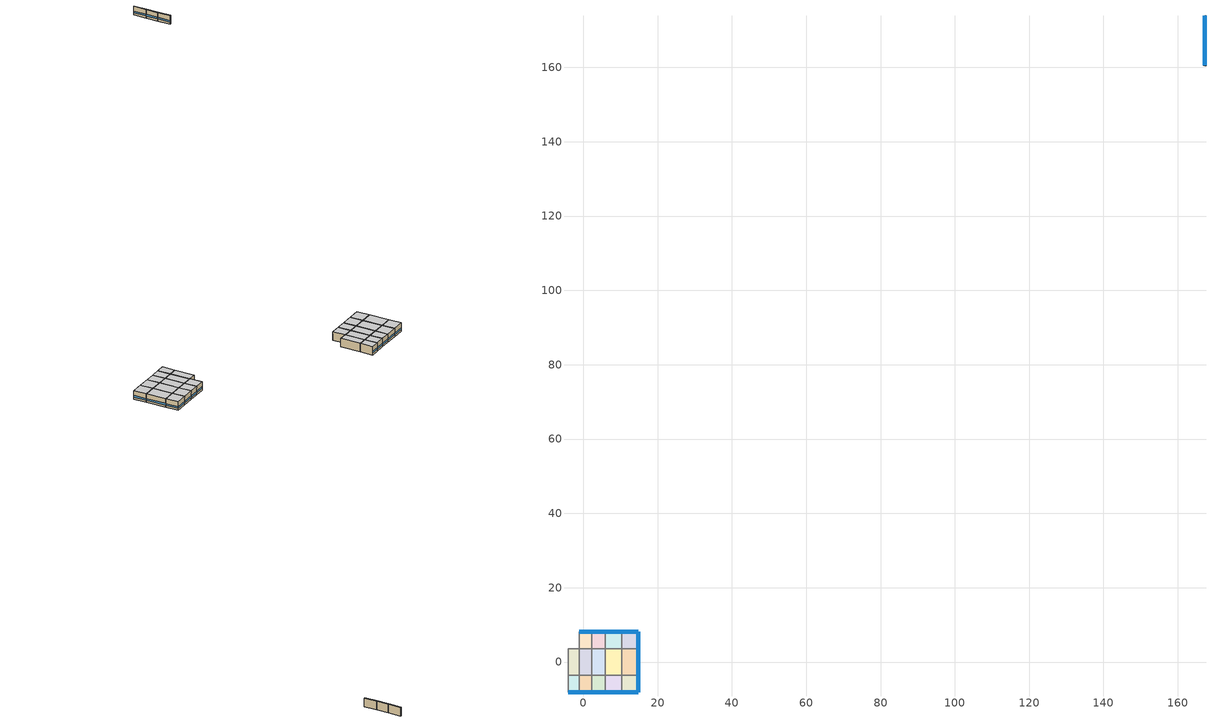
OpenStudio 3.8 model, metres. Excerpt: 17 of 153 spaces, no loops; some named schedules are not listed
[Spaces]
Outpatient PreOp A  - Story Ground
 floor ground (Foundation F 126 Perim 302 Area 1382): -4.1,-8.11 -4.1,-3.54 -1.07,-3.54 -1.07,-8.11 z0
 wall outside: -4.1,-8.11 -1.07,-8.11 z0:3.05
 wall to Outpatient Elec/MechRoom A  - Story Ground: -4.1,-3.54 -4.1,-8.11 z0:3.05
 wall to Outpatient PreOp B  - Story Ground: -1.07,-3.54 -4.1,-3.54 z0:3.05
 wall to Outpatient Stair A  - Story Ground: -1.07,-8.11 -1.07,-3.54 z0:3.05
 window (Window U-0.75 SHGC 0.48): -4.07,-8.11 -1.1,-8.11 z0.76:1.32
 ceiling adiabatic (Typical Interior Ceiling): -1.07,-8.11 -1.07,-3.54 -4.1,-3.54 -4.1,-8.11 z3.05
Outpatient PreOp B  - Story Ground
 floor ground (Foundation F 126 Perim 0 Area 2139): -4.1,-3.54 -4.1,3.54 -1.07,3.54 -1.07,-3.54 z0
 wall to Outpatient Elec/MechRoom B  - Story Ground: -4.1,3.54 -4.1,-3.54 z0:3.05
 wall to Outpatient PreOp C  - Story Ground: -1.07,3.54 -4.1,3.54 z0:3.05
 wall to Outpatient Stair B  - Story Ground: -1.07,-3.54 -1.07,3.54 z0:3.05
 ceiling adiabatic (Typical Interior Ceiling): -1.07,-3.54 -1.07,3.54 -4.1,3.54 -4.1,-3.54 z3.05
Outpatient Stair A  - Story Ground
 floor ground (Foundation F 126 Perim 342 Area 1565): -1.07,-8.11 -1.07,-3.54 2.35,-3.54 2.35,-8.11 z0
 wall outside: -1.07,-8.11 2.35,-8.11 z0:3.05
 wall to Outpatient Stair B  - Story Ground: 2.35,-3.54 -1.07,-3.54 z0:3.05
 wall to Outpatient Lobby A  - Story Ground: 2.35,-8.11 2.35,-3.54 z0:3.05
 window (Window U-0.75 SHGC 0.48): -1.05,-8.11 2.32,-8.11 z0.76:1.32
 ceiling adiabatic (Typical Interior Ceiling): 2.35,-8.11 2.35,-3.54 -1.07,-3.54 -1.07,-8.11 z3.05
Outpatient Stair B  - Story Ground
 floor ground (Foundation F 126 Perim 0 Area 2421): -1.07,-3.54 -1.07,3.54 2.35,3.54 2.35,-3.54 z0
 wall to Outpatient Stair C  - Story Ground: 2.35,3.54 -1.07,3.54 z0:3.05
 wall to Outpatient Lobby B  - Story Ground: 2.35,-3.54 2.35,3.54 z0:3.05
 ceiling adiabatic (Typical Interior Ceiling): 2.35,-3.54 2.35,3.54 -1.07,3.54 -1.07,-3.54 z3.05
Outpatient Stair C  - Story Ground
 floor ground (Foundation F 126 Perim 342 Area 1565): -1.07,3.54 -1.07,8.11 2.35,8.11 2.35,3.54 z0
 wall outside: 2.35,8.11 -1.07,8.11 z0:3.05
 wall to Outpatient PreOp C  - Story Ground: -1.07,8.11 -1.07,3.54 z0:3.05
 wall to Outpatient Lobby C  - Story Ground: 2.35,3.54 2.35,8.11 z0:3.05
 window (Window U-0.75 SHGC 0.48): 2.32,8.11 -1.05,8.11 z0.76:1.32
 ceiling adiabatic (Typical Interior Ceiling): 2.35,3.54 2.35,8.11 -1.07,8.11 -1.07,3.54 z3.05
Outpatient Lobby A  - Story Ground
 floor ground (Foundation F 126 Perim 356 Area 1629): 2.35,-8.11 2.35,-3.54 5.91,-3.54 5.91,-8.11 z0
 wall outside: 2.35,-8.11 5.91,-8.11 z0:3.05
 wall to Outpatient Lobby B  - Story Ground: 5.91,-3.54 2.35,-3.54 z0:3.05
 wall to Outpatient NurseStation A  - Story Ground: 5.91,-8.11 5.91,-3.54 z0:3.05
 window (Window U-0.75 SHGC 0.48): 2.37,-8.11 5.89,-8.11 z0.76:1.32
 ceiling adiabatic (Typical Interior Ceiling): 5.91,-8.11 5.91,-3.54 2.35,-3.54 2.35,-8.11 z3.05
Outpatient Lobby B  - Story Ground
 floor ground (Foundation F 126 Perim 0 Area 252): 2.35,-3.54 2.35,3.54 5.91,3.54 5.91,-3.54 z0
 wall to Outpatient Lobby C  - Story Ground: 5.91,3.54 2.35,3.54 z0:3.05
 wall to Outpatient NurseStation B  - Story Ground: 5.91,-3.54 5.91,3.54 z0:3.05
 ceiling adiabatic (Typical Interior Ceiling): 5.91,-3.54 5.91,3.54 2.35,3.54 2.35,-3.54 z3.05
Outpatient Lobby C  - Story Ground
 floor ground (Foundation F 126 Perim 356 Area 1629): 2.35,3.54 2.35,8.11 5.91,8.11 5.91,3.54 z0
 wall outside: 5.91,8.11 2.35,8.11 z0:3.05
 wall to Outpatient NurseStation C  - Story Ground: 5.91,3.54 5.91,8.11 z0:3.05
 window (Window U-0.75 SHGC 0.48): 5.89,8.11 2.37,8.11 z0.76:1.32
 ceiling adiabatic (Typical Interior Ceiling): 5.91,3.54 5.91,8.11 2.35,8.11 2.35,3.54 z3.05
Outpatient NurseStation A  - Story Ground
 floor ground (Foundation F 126 Perim 443 Area 2025): 5.91,-8.11 5.91,-3.54 10.34,-3.54 10.34,-8.11 z0
 wall outside: 5.91,-8.11 10.34,-8.11 z0:3.05
 wall to Outpatient NurseStation B  - Story Ground: 10.34,-3.54 5.91,-3.54 z0:3.05
 wall to Outpatient LockerRoom A  - Story Ground: 10.34,-8.11 10.34,-3.54 z0:3.05
 window (Window U-0.75 SHGC 0.48): 5.94,-8.11 10.32,-8.11 z0.76:1.32
 ceiling adiabatic (Typical Interior Ceiling): 10.34,-8.11 10.34,-3.54 5.91,-3.54 5.91,-8.11 z3.05
Outpatient NurseStation B  - Story Ground
 floor ground (Foundation F 126 Perim 0 Area 3134): 5.91,-3.54 5.91,3.54 10.34,3.54 10.34,-3.54 z0
 wall to Outpatient NurseStation C  - Story Ground: 10.34,3.54 5.91,3.54 z0:3.05
 wall to Outpatient LockerRoom B  - Story Ground: 10.34,-3.54 10.34,3.54 z0:3.05
 ceiling adiabatic (Typical Interior Ceiling): 10.34,-3.54 10.34,3.54 5.91,3.54 5.91,-3.54 z3.05
Outpatient NurseStation C  - Story Ground
 floor ground (Foundation F 126 Perim 443 Area 2025): 5.91,3.54 5.91,8.11 10.34,8.11 10.34,3.54 z0
 wall outside: 10.34,8.11 5.91,8.11 z0:3.05
 wall to Outpatient LockerRoom C  - Story Ground: 10.34,3.54 10.34,8.11 z0:3.05
 window (Window U-0.75 SHGC 0.48): 10.32,8.11 5.94,8.11 z0.76:1.32
 ceiling adiabatic (Typical Interior Ceiling): 10.34,3.54 10.34,8.11 5.91,8.11 5.91,3.54 z3.05
Outpatient LockerRoom A  - Story Ground
 floor ground (Foundation F 126 Perim 903 Area 2036): 10.34,-8.11 10.34,-3.54 14.8,-3.54 14.8,-8.11 z0
 wall outside: 10.34,-8.11 14.8,-8.11 14.8,-3.54 z0:3.05
 wall to Outpatient LockerRoom B  - Story Ground: 14.8,-3.54 10.34,-3.54 z0:3.05
 window (Window U-0.75 SHGC 0.48): 10.37,-8.11 14.77,-8.11 / 14.8,-8.08 14.8,-3.56 z0.76:1.32
 ceiling adiabatic (Typical Interior Ceiling): 14.8,-8.11 14.8,-3.54 10.34,-3.54 10.34,-8.11 z3.05
Outpatient LockerRoom B  - Story Ground
 floor ground (Foundation F 126 Perim 707 Area 315): 10.34,-3.54 10.34,3.54 14.8,3.54 14.8,-3.54 z0
 wall outside: 14.8,-3.54 14.8,3.54 z0:3.05
 wall to Outpatient LockerRoom C  - Story Ground: 14.8,3.54 10.34,3.54 z0:3.05
 window (Window U-0.75 SHGC 0.48): 14.8,-3.51 14.8,3.51 z0.76:1.31
 ceiling adiabatic (Typical Interior Ceiling): 14.8,-3.54 14.8,3.54 10.34,3.54 10.34,-3.54 z3.05
Outpatient LockerRoom C  - Story Ground
 floor ground (Foundation F 126 Perim 903 Area 2036): 10.34,3.54 10.34,8.11 14.8,8.11 14.8,3.54 z0
 wall outside: 14.8,3.54 14.8,8.11 10.34,8.11 z0:3.05
 window (Window U-0.75 SHGC 0.48): 14.77,8.11 10.37,8.11 / 14.8,3.56 14.8,8.08 z0.76:1.32
 ceiling adiabatic (Typical Interior Ceiling): 14.8,3.54 14.8,8.11 10.34,8.11 10.34,3.54 z3.05
Outpatient BioHazard A  - Story Ground
 floor ground (Foundation F 126 Perim 457 Area 182): 167.2,160.51 167.2,165.08 167.59,165.08 167.59,160.51 z0
 wall outside: 167.2,165.08 167.2,160.51 z0:3.05
 wall to Outpatient BioHazard B  - Story Ground: 167.59,165.08 167.2,165.08 z0:3.05
 wall to Outpatient MedGas A  - Story Ground: 167.59,160.51 167.59,165.08 z0:3.05
 wall adiabatic (Typical Interior Wall): 167.2,160.51 167.59,160.51 z0:3.05
 window (Window U-0.75 SHGC 0.48): 167.2,165.06 167.2,160.53 z0.76:1.32
 ceiling adiabatic (Typical Interior Ceiling): 167.59,160.51 167.59,165.08 167.2,165.08 167.2,160.51 z3.05
Outpatient BioHazard B  - Story Ground
 floor ground (Foundation F 126 Perim 423 Area 168): 167.2,165.08 167.2,169.31 167.59,169.31 167.59,165.08 z0
 wall outside: 167.2,169.31 167.2,165.08 z0:3.05
 wall to Outpatient BioHazard C  - Story Ground: 167.59,169.31 167.2,169.31 z0:3.05
 wall to Outpatient MedGas B  - Story Ground: 167.59,165.08 167.59,169.31 z0:3.05
 window (Window U-0.75 SHGC 0.48): 167.2,169.28 167.2,165.11 z0.76:1.32
 ceiling adiabatic (Typical Interior Ceiling): 167.59,165.08 167.59,169.31 167.2,169.31 167.2,165.08 z3.05
Outpatient BioHazard C  - Story Ground
 floor ground (Foundation F 126 Perim 457 Area 182): 167.2,169.31 167.2,173.88 167.59,173.88 167.59,169.31 z0
 wall outside: 167.2,173.88 167.2,169.31 z0:3.05
 wall adiabatic (Typical Interior Wall): 167.59,173.88 167.2,173.88 z0:3.05
 wall to Outpatient MedGas C  - Story Ground: 167.59,169.31 167.59,173.88 z0:3.05
 window (Window U-0.75 SHGC 0.48): 167.2,173.86 167.2,169.33 z0.76:1.32
 ceiling adiabatic (Typical Interior Ceiling): 167.59,169.31 167.59,173.88 167.2,173.88 167.2,169.31 z3.05
[Site]
Baltimore Washingto_MD_USA: Latitude {deg}=39.17; Longitude {deg}=-76.68; Time Zone {hr}=-5; Elevation {m}=47; Terrain=City
[Site:WaterMainsTemperature]
Calculation Method=Correlation; Annual Average Outdoor Air Temperature {C}=13.67; Maximum Difference In Monthly Average Outdoor Air Temperatures {deltaC}=25.27
[SizingPeriod:DesignDay] Barometric Pressure {Pa}=100762; Rain Indicator=No; Snow Indicator=No; Day of Month=21; Daylight Saving Time Indicator=No; Humidity Condition Type=Wetbulb; Dry-Bulb Temperature Range Modifier Type=DefaultMultipliers
Name | Maximum Dry-Bulb Temperature {C} | Daily Dry-Bulb Temperature Range {deltaC} | Wind Speed {m/s} | Wind Direction {deg} | Month | Day Type | Wetbulb or DewPoint at Maximum Dry-Bulb {C} | Solar Model Indicator | ASHRAE Clear Sky Optical Depth for Beam Irradiance | ASHRAE Clear Sky Optical Depth for Diffuse Irradiance | Sky Clearness
Baltimore Washingto Ann Clg .4% Condns DB=>MWB 1 | 34.4 | 10.3 | 4.4 | 280 | 7 | SummerDesignDay | 23.8 | ASHRAETau | 0.455 | 2.129
Baltimore Washingto Ann Clg .4% Condns WB=>MDB 1 | 31.5 | 10.3 | 4.4 | 280 | 7 | SummerDesignDay | 25.6 | ASHRAETau | 0.455 | 2.129
Baltimore Washingto Ann Htg 99.6% Condns DB 1 | -10 | 0 | 3.8 | 290 | 1 | WinterDesignDay | -10 | ASHRAEClearSky |  |  | 0
Baltimore Washingto August .4% Condns DB=>MCWB 1 | 36 | 10.1 | 4.4 | 280 | 8 | SummerDesignDay | 24.3 | ASHRAETau | 0.44 | 2.186
[ClimateZones]
Climate Zone Institution Name 1=ASHRAE; Climate Zone Document Name 1=ANSI/ASHRAE Standard 169; Climate Zone Document Year 1=2006; Climate Zone Value 1=ASHRAE 169-2013-4A
[Building]
ComStock DOE Ref 1980-2004|Outpatient: North Axis {deg}=90; Default Construction Set=ComStock DOE Ref 1980-2004 - Outpatient - ASHRAE 169-2013-4A; Default Schedule Set=Building Default Schedule Set; Standards Building Type=Outpatient
[Site:GroundTemperature:FCfactorMethod]
January Ground Temperature {C}=14; February Ground Temperature {C}=7.3; March Ground Temperature {C}=3.3; April Ground Temperature {C}=1.2; May Ground Temperature {C}=-0.2; June Ground Temperature {C}=5.6; July Ground Temperature {C}=10.9; August Ground Temperature {C}=16.1; September Ground Temperature {C}=21.7; October Ground Temperature {C}=25; November Ground Temperature {C}=24.8; December Ground Temperature {C}=19.9
[Construction:FfactorGroundFloor] F-Factor {W/m-K}=1.26344
Name | Area {m2} | PerimeterExposed {m}
Foundation F 126 Perim 457 Area 182 | 1.81951 | 4.572
Foundation F 126 Perim 0 Area 252 | 2.52414 | 0
Foundation F 126 Perim 903 Area 2036 | 20.3606 | 9.02532
Foundation F 126 Perim 423 Area 168 | 1.68276 | 4.22838
Foundation F 126 Perim 356 Area 1629 | 16.2885 | 3.56265
Foundation F 126 Perim 443 Area 2025 | 20.2534 | 4.42988
Foundation F 126 Perim 302 Area 1382 | 13.8238 | 3.02357
Foundation F 126 Perim 342 Area 1565 | 15.6455 | 3.42202
Foundation F 126 Perim 0 Area 2139 | 21.3889 | 0
Foundation F 126 Perim 707 Area 315 | 31.503 | 7.07405
Foundation F 126 Perim 0 Area 3134 | 31.3372 | 0
Foundation F 126 Perim 0 Area 2421 | 24.2076 | 0
[DefaultConstructionSet]
ComStock DOE Ref 1980-2004 - Outpatient - ASHRAE 169-2013-4A: Default Exterior Surface Constructions=Default Surface Constructions 1; Default Interior Surface Constructions=Default Surface Constructions 2; Default Ground Contact Surface Constructions=Default Surface Constructions 3; Default Exterior SubSurface Constructions=Default Sub Surface Constructions 1; Default Interior SubSurface Constructions=Default Sub Surface Constructions 2; Interior Partition Construction=Typical Interior Partition
[DefaultSurfaceConstructions]
Name | Floor Construction | Wall Construction | Roof Ceiling Construction
Default Surface Constructions 1 | Typical Insulated Exterior Mass Floor | Typical Insulated Exterior Mass Wall R-8.33 | Typical IEAD Roof R-17.24
Default Surface Constructions 2 | Typical Interior Floor | Typical Interior Wall | Typical Interior Ceiling
Default Surface Constructions 3 | Typical Insulated Carpeted 6in Slab Floor | Typical Insulated Basement Mass Wall R-9.01
[Construction]
Typical Insulated Exterior Mass Floor: Typical Insulation R-9.06, 4 in. Normalweight Concrete Floor, Typical Carpet Pad
Typical IEAD Roof R-17.24: Roof Membrane, Typical Insulation R-16.12, Metal Roof Surface
Typical Interior Floor: 100mm Normalweight concrete floor, CP02 CARPET PAD
Typical Interior Wall: G01 13mm gypsum board, G01 13mm gypsum board
Typical Interior Ceiling: CP02 CARPET PAD, 100mm Normalweight concrete floor
Typical Insulated Carpeted 6in Slab Floor: 6 in. Normalweight Concrete Floor, Typical Carpet Pad
Typical Insulated Basement Mass Wall R-9.01: Typical Insulation R-7.46, 8 in. Concrete Block Basement Wall
U 0.59 SHGC 0.36 Simple Glazing Window U-0.59 SHGC 0.36: U 0.59 SHGC 0.36 Simple Glazing U-0.59 SHGC 0.36
U 0.59 SHGC 0.36 Simple Glazing Window U-0.59 SHGC 0.36 1: U 0.59 SHGC 0.36 Simple Glazing U-0.59 SHGC 0.36 1
Typical Insulated Metal Door: F08 Metal surface, Typical Insulation R-5.94
U 0.88 SHGC 0.16 Sgl Ref-A-L Clr 6mm: REF A CLEAR LO 6MM
Typical Overhead Door: Typical Insulation R-5.94
Typical Interior Window: Clear 3mm
Typical Interior Door; Typical Interior Partition: G05 25mm wood
Typical Insulated Exterior Mass Wall R-8.33: 1IN Stucco, 8IN CONCRETE HW RefBldg, Typical Insulation R-5.94, 1/2IN Gypsum
InteriorFurnishings 1: Std Wood 6inch 1
Window U-0.75 SHGC 0.48: Simple Glazing Double - No LowE - Tinted/Reflective - Aluminum
[Material:NoMass] Roughness=Smooth; Thermal Absorptance=0.9; Solar Absorptance=0.7
Name | Thermal Resistance {m2-K/W} | Visible Absorptance
Typical Insulation R-9.06 | 1.59504 | 0.7
Typical Carpet Pad; CP02 CARPET PAD | 0.21648 | 0.8
Typical Insulation R-16.12 | 2.83962 | 0.7
Typical Insulation R-7.46 | 1.31358 | 0.7
Typical Insulation R-5.94 | 1.04695 | 0.7
[Material] Thermal Absorptance=0.9
Name | Roughness | Thickness {m} | Conductivity {W/m-K} | Density {kg/m3} | Specific Heat {J/kg-K} | Solar Absorptance | Visible Absorptance
4 in. Normalweight Concrete Floor | MediumRough | 0.1016 | 2.31 | 2322 | 832 | 0.7 | 0.7
Roof Membrane | VeryRough | 0.0095 | 0.16 | 1121.29 | 1460 | 0.7 | 0.7
Metal Roof Surface; F08 Metal surface | Smooth | 0.0008 | 45.28 | 7824 | 500 | 0.7 | 0.7
100mm Normalweight concrete floor | MediumRough | 0.1016 | 2.31045 | 2322 | 832.557 | 0.7 | 0.7
G01 13mm gypsum board | Smooth | 0.0127 | 0.160031 | 800.001 | 1090.73 | 0.7 | 0.5
6 in. Normalweight Concrete Floor | MediumRough | 0.1524 | 2.31 | 2322 | 832 | 0.7 | 0.7
8 in. Concrete Block Basement Wall | MediumRough | 0.2032 | 1.326 | 1842 | 912 | 0.7 | 0.7
G05 25mm wood | MediumSmooth | 0.0254 | 0.15 | 608 | 1630 | 0.5 | 0.5
1IN Stucco | Smooth | 0.0253 | 0.6918 | 1858 | 837 | 0.7 | 0.92
8IN CONCRETE HW RefBldg | Rough | 0.2032 | 1.311 | 2240 | 836.8 | 0.7 | 0.7
1/2IN Gypsum | Smooth | 0.0127 | 0.16 | 784.9 | 830 | 0.4 | 0.4
Std Wood 6inch 1 | MediumSmooth | 0.15 | 0.12 | 540 | 1210 | 0.7 | 0.7
[DefaultSubSurfaceConstructions]
Name | Fixed Window Construction | Operable Window Construction | Door Construction | Glass Door Construction | Overhead Door Construction | Tubular Daylight Dome Construction | Tubular Daylight Diffuser Construction
Default Sub Surface Constructions 1 | U 0.59 SHGC 0.36 Simple Glazing Window U-0.59 SHGC 0.36 | U 0.59 SHGC 0.36 Simple Glazing Window U-0.59 SHGC 0.36 1 | Typical Insulated Metal Door | U 0.88 SHGC 0.16 Sgl Ref-A-L Clr 6mm | Typical Overhead Door | Typical Interior Window | Typical Interior Window
Default Sub Surface Constructions 2 | Typical Interior Window | Typical Interior Window | Typical Interior Door
[WindowMaterial:SimpleGlazingSystem]
Name | U-Factor {W/m2-K} | Solar Heat Gain Coefficient | Visible Transmittance
U 0.59 SHGC 0.36 Simple Glazing U-0.59 SHGC 0.36; U 0.59 SHGC 0.36 Simple Glazing U-0.59 SHGC 0.36 1 | 3.35018 | 0.36 | 0.27
Simple Glazing Double - No LowE - Tinted/Reflective - Aluminum | 4.25302 | 0.484 | 0.411
[WindowMaterial:Glazing] Optical Data Type=SpectralAverage; Infrared Transmittance at Normal Incidence=0; Front Side Infrared Hemispherical Emissivity=0.84; Conductivity {W/m-K}=0.9; Dirt Correction Factor for Solar and Visible Transmittance=1; Solar Diffusing=No
Name | Thickness {m} | Solar Transmittance at Normal Incidence | Front Side Solar Reflectance at Normal Incidence | Back Side Solar Reflectance at Normal Incidence | Visible Transmittance at Normal Incidence | Front Side Visible Reflectance at Normal Incidence | Back Side Visible Reflectance at Normal Incidence | Back Side Infrared Hemispherical Emissivity
REF A CLEAR LO 6MM | 0.006 | 0.066 | 0.341 | 0.493 | 0.08 | 0.41 | 0.37 | 0.4
Clear 3mm | 0.003 | 0.837 | 0.075 | 0.075 | 0.898 | 0.081 | 0.081 | 0.84
[SpaceType] Standards Building Type=Outpatient
Name | Default Schedule Set | Design Specification Outdoor Air Object | Standards Space Type
Outpatient BioHazard - ComStock DOE Ref 1980-2004 | Outpatient BioHazard Schedule Set | Outpatient BioHazard Ventilation | BioHazard
Outpatient PreOp - ComStock DOE Ref 1980-2004 | Outpatient PreOp Schedule Set | Outpatient PreOp Ventilation | PreOp
Outpatient Stair - ComStock DOE Ref 1980-2004 | Outpatient Stair Schedule Set | Outpatient Stair Ventilation | Stair
Outpatient Lobby - ComStock DOE Ref 1980-2004 | Outpatient Lobby Schedule Set | Outpatient Lobby Ventilation | Lobby
Outpatient NurseStation - ComStock DOE Ref 1980-2004 | Outpatient NurseStation Schedule Set | Outpatient NurseStation Ventilation | NurseStation
Outpatient LockerRoom - ComStock DOE Ref 1980-2004 | Outpatient LockerRoom Schedule Set | Outpatient LockerRoom Ventilation | LockerRoom
[BuildingStory]
Story Ground: Nominal Z Coordinate {m}=0; Nominal Floor to Floor Height {m}=3.048
[Space] Building Story=Story Ground
Name | Space Type | Thermal Zone
Outpatient PreOp A  - Story Ground | Outpatient PreOp - ComStock DOE Ref 1980-2004 | Zone Outpatient PreOp A  - Story Ground
Outpatient PreOp B  - Story Ground | Outpatient PreOp - ComStock DOE Ref 1980-2004 | Zone Outpatient PreOp B  - Story Ground
Outpatient Stair A  - Story Ground | Outpatient Stair - ComStock DOE Ref 1980-2004 | Zone Outpatient Stair A  - Story Ground
Outpatient Stair B  - Story Ground | Outpatient Stair - ComStock DOE Ref 1980-2004 | Zone Outpatient Stair B  - Story Ground
Outpatient Stair C  - Story Ground | Outpatient Stair - ComStock DOE Ref 1980-2004 | Zone Outpatient Stair C  - Story Ground
Outpatient Lobby A  - Story Ground | Outpatient Lobby - ComStock DOE Ref 1980-2004 | Zone Outpatient Lobby A  - Story Ground
Outpatient Lobby B  - Story Ground | Outpatient Lobby - ComStock DOE Ref 1980-2004 | Zone Outpatient Lobby B  - Story Ground
Outpatient Lobby C  - Story Ground | Outpatient Lobby - ComStock DOE Ref 1980-2004 | Zone Outpatient Lobby C  - Story Ground
Outpatient NurseStation A  - Story Ground | Outpatient NurseStation - ComStock DOE Ref 1980-2004 | Zone Outpatient NurseStation A  - Story Ground
Outpatient NurseStation B  - Story Ground | Outpatient NurseStation - ComStock DOE Ref 1980-2004 | Zone Outpatient NurseStation B  - Story Ground
Outpatient NurseStation C  - Story Ground | Outpatient NurseStation - ComStock DOE Ref 1980-2004 | Zone Outpatient NurseStation C  - Story Ground
Outpatient LockerRoom A  - Story Ground | Outpatient LockerRoom - ComStock DOE Ref 1980-2004 | Zone Outpatient LockerRoom A  - Story Ground
Outpatient LockerRoom B  - Story Ground | Outpatient LockerRoom - ComStock DOE Ref 1980-2004 | Zone Outpatient LockerRoom B  - Story Ground
Outpatient LockerRoom C  - Story Ground | Outpatient LockerRoom - ComStock DOE Ref 1980-2004 | Zone Outpatient LockerRoom C  - Story Ground
Outpatient BioHazard A  - Story Ground | Outpatient BioHazard - ComStock DOE Ref 1980-2004 | Zone Outpatient BioHazard A  - Story Ground
Outpatient BioHazard B  - Story Ground | Outpatient BioHazard - ComStock DOE Ref 1980-2004 | Zone Outpatient BioHazard B  - Story Ground
Outpatient BioHazard C  - Story Ground | Outpatient BioHazard - ComStock DOE Ref 1980-2004 | Zone Outpatient BioHazard C  - Story Ground
[ThermalZone] Multiplier=1; Use Ideal Air Loads=No
Name | Thermostat
Zone Outpatient PreOp A  - Story Ground | Outpatient PreOp - ComStock DOE Ref 1980-2004 Thermostat
Zone Outpatient PreOp B  - Story Ground | Outpatient PreOp - ComStock DOE Ref 1980-2004 Thermostat 1
Zone Outpatient Stair A  - Story Ground | Outpatient Stair - ComStock DOE Ref 1980-2004 Thermostat
Zone Outpatient Stair B  - Story Ground | Outpatient Stair - ComStock DOE Ref 1980-2004 Thermostat 1
Zone Outpatient Stair C  - Story Ground | Outpatient Stair - ComStock DOE Ref 1980-2004 Thermostat 2
Zone Outpatient Lobby A  - Story Ground | Outpatient Lobby - ComStock DOE Ref 1980-2004 Thermostat
Zone Outpatient Lobby B  - Story Ground | Outpatient Lobby - ComStock DOE Ref 1980-2004 Thermostat 1
Zone Outpatient Lobby C  - Story Ground | Outpatient Lobby - ComStock DOE Ref 1980-2004 Thermostat 2
Zone Outpatient NurseStation A  - Story Ground | Outpatient NurseStation - ComStock DOE Ref 1980-2004 Thermostat
Zone Outpatient NurseStation B  - Story Ground | Outpatient NurseStation - ComStock DOE Ref 1980-2004 Thermostat 1
Zone Outpatient NurseStation C  - Story Ground | Outpatient NurseStation - ComStock DOE Ref 1980-2004 Thermostat 2
Zone Outpatient LockerRoom A  - Story Ground | Outpatient LockerRoom - ComStock DOE Ref 1980-2004 Thermostat
Zone Outpatient LockerRoom B  - Story Ground | Outpatient LockerRoom - ComStock DOE Ref 1980-2004 Thermostat 1
Zone Outpatient LockerRoom C  - Story Ground | Outpatient LockerRoom - ComStock DOE Ref 1980-2004 Thermostat 2
Zone Outpatient BioHazard A  - Story Ground | Outpatient BioHazard - ComStock DOE Ref 1980-2004 Thermostat
Zone Outpatient BioHazard B  - Story Ground | Outpatient BioHazard - ComStock DOE Ref 1980-2004 Thermostat 1
Zone Outpatient BioHazard C  - Story Ground | Outpatient BioHazard - ComStock DOE Ref 1980-2004 Thermostat 2
[Lights:Definition] Design Level Calculation Method=Watts/Area; Fraction Visible=0.2; Return Air Fraction=0
Name | Watts per Space Floor Area {W/m2} | Fraction Radiant
Outpatient BioHazard - ComStock DOE Ref 1980-2004 General Lights Definition | 5.24604 | 0.31
Outpatient PreOp - ComStock DOE Ref 1980-2004 General Lights Definition | 3.00501 | 0.31
Outpatient PreOp - ComStock DOE Ref 1980-2004 Task Lights Definition | 26.7515 | 0.125
Outpatient Stair - ComStock DOE Ref 1980-2004 General Lights Definition | 6.08466 | 0.31
Outpatient Stair - ComStock DOE Ref 1980-2004 Wall Wash Lights Definition | 4.91911 | 0.125
Outpatient Lobby - ComStock DOE Ref 1980-2004 General Lights Definition | 2.45217 | 0.31
Outpatient Lobby - ComStock DOE Ref 1980-2004 Task Lights Definition | 1.72345 | 0.125
Outpatient Lobby - ComStock DOE Ref 1980-2004 Wall Wash Lights Definition | 3.12863 | 0.125
Outpatient LockerRoom - ComStock DOE Ref 1980-2004 General Lights Definition | 3.74035 | 0.31
Outpatient LockerRoom - ComStock DOE Ref 1980-2004 Wall Wash Lights Definition | 4.25298 | 0.125
Outpatient NurseStation - ComStock DOE Ref 1980-2004 General Lights Definition | 6.50864 | 0.31
Outpatient NurseStation - ComStock DOE Ref 1980-2004 Task Lights Definition | 11.8918 | 0.125
[ElectricEquipment:Definition] Design Level Calculation Method=Watts/Area; Fraction Latent=0; Fraction Radiant=0.5; Fraction Lost=0
Name | Watts per Space Floor Area {W/m2}
Outpatient BioHazard Elec Equip Definition | 1.07639
Outpatient Lobby Elec Equip Definition | 11.8403
Outpatient LockerRoom Elec Equip Definition | 32.2917
Outpatient NurseStation Elec Equip Definition; Outpatient PreOp Elec Equip Definition | 21.5278
[ElectricEquipment]
Name | Electric Equipment Definition | Space or SpaceType
Outpatient BioHazard Elec Equip | Outpatient BioHazard Elec Equip Definition | Outpatient BioHazard - ComStock DOE Ref 1980-2004
Outpatient Lobby Elec Equip | Outpatient Lobby Elec Equip Definition | Outpatient Lobby - ComStock DOE Ref 1980-2004
Outpatient LockerRoom Elec Equip | Outpatient LockerRoom Elec Equip Definition | Outpatient LockerRoom - ComStock DOE Ref 1980-2004
Outpatient NurseStation Elec Equip | Outpatient NurseStation Elec Equip Definition | Outpatient NurseStation - ComStock DOE Ref 1980-2004
Outpatient PreOp Elec Equip | Outpatient PreOp Elec Equip Definition | Outpatient PreOp - ComStock DOE Ref 1980-2004
[DesignSpecification:OutdoorAir]
Name | Outdoor Air Method | Outdoor Air Flow per Floor Area {m3/s-m2} | Outdoor Air Flow per Person {m3/s-person} | Outdoor Air Flow Air Changes per Hour {1/hr}
Outpatient BioHazard Ventilation | Sum | 0.000762
Outpatient Lobby Ventilation; Outpatient LockerRoom Ventilation | Sum |  | 0.00707921
Outpatient NurseStation Ventilation | Sum |  | 0.00943895
Outpatient PreOp Ventilation | Sum | 0.00169164
Outpatient Stair Ventilation |  | 0 | 0 | 0
[DefaultScheduleSet]
Name | Number of People Schedule | People Activity Level Schedule | Lighting Schedule | Electric Equipment Schedule | Infiltration Schedule | Hours of Operation Schedule
Outpatient BioHazard Schedule Set; Outpatient Lobby Schedule Set; Outpatient LockerRoom Schedule Set; Outpatient NurseStation Schedule Set; Outpatient PreOp Schedule Set; Outpatient Stair Schedule Set | Outpatient Bldg Occ | Outpatient Activity | Outpatient Bldg Light | Outpatient Bldg Equip | Outpatient Infil
Building Default Schedule Set |  |  |  |  |  | Building Hours of Operation NonResidential
[People:Definition] Number of People Calculation Method=People/Area; Fraction Radiant=0.3
Name | People per Space Floor Area {person/m2}
Outpatient Lobby People Definition | 0.300313
Outpatient LockerRoom People Definition | 0.149941
Outpatient NurseStation People Definition | 0.199993
Outpatient PreOp People Definition | 0.0999967
[People] Work Efficiency Schedule=Work Efficiency Schedule; Clothing Insulation Schedule=Clothing Schedule; Air Velocity Schedule=Air Velocity Schedule; Multiplier=1
Name | People Definition | Space or SpaceType
Outpatient Lobby People | Outpatient Lobby People Definition | Outpatient Lobby - ComStock DOE Ref 1980-2004
Outpatient LockerRoom People | Outpatient LockerRoom People Definition | Outpatient LockerRoom - ComStock DOE Ref 1980-2004
Outpatient NurseStation People | Outpatient NurseStation People Definition | Outpatient NurseStation - ComStock DOE Ref 1980-2004
Outpatient PreOp People | Outpatient PreOp People Definition | Outpatient PreOp - ComStock DOE Ref 1980-2004
[Exterior:Lights:Definition]
Name | Design Level {W}
Parking Areas and Drives Def (W/ft^2) | 0.0497494
Building Facades Def (W/ft^2) | 0.25
Main Entries Def (W/ft) | 30
Other Doors Def (W/ft) | 25
[Exterior:Lights] Schedule=Always On Discrete; Control Option=AstronomicalClock
Name | Exterior Lights Definition | Multiplier
Parking Areas and Drives | Parking Areas and Drives Def (W/ft^2) | 75937.5
Building Facades | Building Facades Def (W/ft^2) | 3883.26
Main Entries | Main Entries Def (W/ft) | 8
Other Doors | Other Doors Def (W/ft) | 15.57
[ThermostatSetpoint:DualSetpoint] Heating Setpoint Temperature Schedule=Outpatient HtgSetp; Cooling Setpoint Temperature Schedule=Outpatient ClgSetp
Outpatient BioHazard - ComStock DOE Ref 1980-2004 Thermostat; Outpatient BioHazard - ComStock DOE Ref 1980-2004 Thermostat 1; Outpatient BioHazard - ComStock DOE Ref 1980-2004 Thermostat 2; Outpatient Lobby - ComStock DOE Ref 1980-2004 Thermostat; Outpatient Lobby - ComStock DOE Ref 1980-2004 Thermostat 1; Outpatient Lobby - ComStock DOE Ref 1980-2004 Thermostat 2; Outpatient LockerRoom - ComStock DOE Ref 1980-2004 Thermostat; Outpatient LockerRoom - ComStock DOE Ref 1980-2004 Thermostat 1; Outpatient LockerRoom - ComStock DOE Ref 1980-2004 Thermostat 2; Outpatient NurseStation - ComStock DOE Ref 1980-2004 Thermostat; Outpatient NurseStation - ComStock DOE Ref 1980-2004 Thermostat 1; Outpatient NurseStation - ComStock DOE Ref 1980-2004 Thermostat 2; Outpatient PreOp - ComStock DOE Ref 1980-2004 Thermostat; Outpatient PreOp - ComStock DOE Ref 1980-2004 Thermostat 1; Outpatient Stair - ComStock DOE Ref 1980-2004 Thermostat; Outpatient Stair - ComStock DOE Ref 1980-2004 Thermostat 1; Outpatient Stair - ComStock DOE Ref 1980-2004 Thermostat 2
[InternalMass:Definition]
Internal Mass Definition 2: Construction=InteriorFurnishings 1; Design Level Calculation Method=SurfaceArea/Area; Surface Area per Space Floor Area=2
[InternalMass] Internal Mass Definition=Internal Mass Definition 2; Multiplier=1
Name | Space or SpaceType
Outpatient BioHazard C  - Story Ground Mass | Outpatient BioHazard C  - Story Ground
Outpatient LockerRoom A  - Story Ground Mass | Outpatient LockerRoom A  - Story Ground
Outpatient BioHazard B  - Story Ground Mass | Outpatient BioHazard B  - Story Ground
Outpatient Lobby B  - Story Ground Mass | Outpatient Lobby B  - Story Ground
Outpatient Lobby A  - Story Ground Mass | Outpatient Lobby A  - Story Ground
Outpatient LockerRoom C  - Story Ground Mass | Outpatient LockerRoom C  - Story Ground
Outpatient NurseStation A  - Story Ground Mass | Outpatient NurseStation A  - Story Ground
Outpatient Stair A  - Story Ground Mass | Outpatient Stair A  - Story Ground
Outpatient Lobby C  - Story Ground Mass | Outpatient Lobby C  - Story Ground
Outpatient PreOp B  - Story Ground Mass | Outpatient PreOp B  - Story Ground
Outpatient PreOp A  - Story Ground Mass | Outpatient PreOp A  - Story Ground
Outpatient LockerRoom B  - Story Ground Mass | Outpatient LockerRoom B  - Story Ground
Outpatient NurseStation B  - Story Ground Mass | Outpatient NurseStation B  - Story Ground
Outpatient NurseStation C  - Story Ground Mass | Outpatient NurseStation C  - Story Ground
Outpatient Stair C  - Story Ground Mass | Outpatient Stair C  - Story Ground
Outpatient Stair B  - Story Ground Mass | Outpatient Stair B  - Story Ground
Outpatient BioHazard A  - Story Ground Mass | Outpatient BioHazard A  - Story Ground
[Lights] Fraction Replaceable=1
Name | Lights Definition | Space or SpaceType
Outpatient BioHazard - ComStock DOE Ref 1980-2004 General Lighting | Outpatient BioHazard - ComStock DOE Ref 1980-2004 General Lights Definition | Outpatient BioHazard - ComStock DOE Ref 1980-2004
Outpatient PreOp - ComStock DOE Ref 1980-2004 General Lighting | Outpatient PreOp - ComStock DOE Ref 1980-2004 General Lights Definition | Outpatient PreOp - ComStock DOE Ref 1980-2004
Outpatient PreOp - ComStock DOE Ref 1980-2004 Task Lighting | Outpatient PreOp - ComStock DOE Ref 1980-2004 Task Lights Definition | Outpatient PreOp - ComStock DOE Ref 1980-2004
Outpatient Stair - ComStock DOE Ref 1980-2004 General Lighting | Outpatient Stair - ComStock DOE Ref 1980-2004 General Lights Definition | Outpatient Stair - ComStock DOE Ref 1980-2004
Outpatient Stair - ComStock DOE Ref 1980-2004 Wall Wash Lighting | Outpatient Stair - ComStock DOE Ref 1980-2004 Wall Wash Lights Definition | Outpatient Stair - ComStock DOE Ref 1980-2004
Outpatient Lobby - ComStock DOE Ref 1980-2004 General Lighting | Outpatient Lobby - ComStock DOE Ref 1980-2004 General Lights Definition | Outpatient Lobby - ComStock DOE Ref 1980-2004
Outpatient Lobby - ComStock DOE Ref 1980-2004 Task Lighting | Outpatient Lobby - ComStock DOE Ref 1980-2004 Task Lights Definition | Outpatient Lobby - ComStock DOE Ref 1980-2004
Outpatient Lobby - ComStock DOE Ref 1980-2004 Wall Wash Lighting | Outpatient Lobby - ComStock DOE Ref 1980-2004 Wall Wash Lights Definition | Outpatient Lobby - ComStock DOE Ref 1980-2004
Outpatient LockerRoom - ComStock DOE Ref 1980-2004 General Lighting | Outpatient LockerRoom - ComStock DOE Ref 1980-2004 General Lights Definition | Outpatient LockerRoom - ComStock DOE Ref 1980-2004
Outpatient LockerRoom - ComStock DOE Ref 1980-2004 Wall Wash Lighting | Outpatient LockerRoom - ComStock DOE Ref 1980-2004 Wall Wash Lights Definition | Outpatient LockerRoom - ComStock DOE Ref 1980-2004
Outpatient NurseStation - ComStock DOE Ref 1980-2004 General Lighting | Outpatient NurseStation - ComStock DOE Ref 1980-2004 General Lights Definition | Outpatient NurseStation - ComStock DOE Ref 1980-2004
Outpatient NurseStation - ComStock DOE Ref 1980-2004 Task Lighting | Outpatient NurseStation - ComStock DOE Ref 1980-2004 Task Lights Definition | Outpatient NurseStation - ComStock DOE Ref 1980-2004
[SpaceInfiltration:DesignFlowRate] Design Flow Rate Calculation Method=Flow/ExteriorArea; Flow per Exterior Surface Area {m3/s-m2}=0.000619923; Velocity Term Coefficient=0
Name | Space or SpaceType | Schedule | Constant Term Coefficient | Temperature Term Coefficient | Velocity Squared Term Coefficient
Outpatient BioHazard C  - Story Ground HVAC On Infiltration | Outpatient BioHazard C  - Story Ground | Infiltration HVAC On Schedule | -0.0461 | 0.0053 | 0.0311
Outpatient BioHazard C  - Story Ground HVAC Off Infiltration | Outpatient BioHazard C  - Story Ground | Infiltration HVAC Off Schedule | 0 | 0.0174 | 0.0341
Outpatient LockerRoom A  - Story Ground HVAC On Infiltration | Outpatient LockerRoom A  - Story Ground | Infiltration HVAC On Schedule | -0.0461 | 0.0053 | 0.0311
Outpatient LockerRoom A  - Story Ground HVAC Off Infiltration | Outpatient LockerRoom A  - Story Ground | Infiltration HVAC Off Schedule | 0 | 0.0174 | 0.0341
Outpatient BioHazard B  - Story Ground HVAC On Infiltration | Outpatient BioHazard B  - Story Ground | Infiltration HVAC On Schedule | -0.0461 | 0.0053 | 0.0311
Outpatient BioHazard B  - Story Ground HVAC Off Infiltration | Outpatient BioHazard B  - Story Ground | Infiltration HVAC Off Schedule | 0 | 0.0174 | 0.0341
Outpatient Lobby A  - Story Ground HVAC On Infiltration | Outpatient Lobby A  - Story Ground | Infiltration HVAC On Schedule | -0.0461 | 0.0053 | 0.0311
Outpatient Lobby A  - Story Ground HVAC Off Infiltration | Outpatient Lobby A  - Story Ground | Infiltration HVAC Off Schedule | 0 | 0.0174 | 0.0341
Outpatient LockerRoom C  - Story Ground HVAC On Infiltration | Outpatient LockerRoom C  - Story Ground | Infiltration HVAC On Schedule | -0.0461 | 0.0053 | 0.0311
Outpatient LockerRoom C  - Story Ground HVAC Off Infiltration | Outpatient LockerRoom C  - Story Ground | Infiltration HVAC Off Schedule | 0 | 0.0174 | 0.0341
Outpatient NurseStation A  - Story Ground HVAC On Infiltration | Outpatient NurseStation A  - Story Ground | Infiltration HVAC On Schedule | -0.0461 | 0.0053 | 0.0311
Outpatient NurseStation A  - Story Ground HVAC Off Infiltration | Outpatient NurseStation A  - Story Ground | Infiltration HVAC Off Schedule | 0 | 0.0174 | 0.0341
Outpatient Stair A  - Story Ground HVAC On Infiltration | Outpatient Stair A  - Story Ground | Infiltration HVAC On Schedule | -0.0461 | 0.0053 | 0.0311
Outpatient Stair A  - Story Ground HVAC Off Infiltration | Outpatient Stair A  - Story Ground | Infiltration HVAC Off Schedule | 0 | 0.0174 | 0.0341
Outpatient Lobby C  - Story Ground HVAC On Infiltration | Outpatient Lobby C  - Story Ground | Infiltration HVAC On Schedule | -0.0461 | 0.0053 | 0.0311
Outpatient Lobby C  - Story Ground HVAC Off Infiltration | Outpatient Lobby C  - Story Ground | Infiltration HVAC Off Schedule | 0 | 0.0174 | 0.0341
Outpatient PreOp A  - Story Ground HVAC On Infiltration | Outpatient PreOp A  - Story Ground | Infiltration HVAC On Schedule | -0.0461 | 0.0053 | 0.0311
Outpatient PreOp A  - Story Ground HVAC Off Infiltration | Outpatient PreOp A  - Story Ground | Infiltration HVAC Off Schedule | 0 | 0.0174 | 0.0341
Outpatient LockerRoom B  - Story Ground HVAC On Infiltration | Outpatient LockerRoom B  - Story Ground | Infiltration HVAC On Schedule | -0.0461 | 0.0053 | 0.0311
Outpatient LockerRoom B  - Story Ground HVAC Off Infiltration | Outpatient LockerRoom B  - Story Ground | Infiltration HVAC Off Schedule | 0 | 0.0174 | 0.0341
Outpatient NurseStation C  - Story Ground HVAC On Infiltration | Outpatient NurseStation C  - Story Ground | Infiltration HVAC On Schedule | -0.0461 | 0.0053 | 0.0311
Outpatient NurseStation C  - Story Ground HVAC Off Infiltration | Outpatient NurseStation C  - Story Ground | Infiltration HVAC Off Schedule | 0 | 0.0174 | 0.0341
Outpatient Stair C  - Story Ground HVAC On Infiltration | Outpatient Stair C  - Story Ground | Infiltration HVAC On Schedule | -0.0461 | 0.0053 | 0.0311
Outpatient Stair C  - Story Ground HVAC Off Infiltration | Outpatient Stair C  - Story Ground | Infiltration HVAC Off Schedule | 0 | 0.0174 | 0.0341
Outpatient BioHazard A  - Story Ground HVAC On Infiltration | Outpatient BioHazard A  - Story Ground | Infiltration HVAC On Schedule | -0.0461 | 0.0053 | 0.0311
Outpatient BioHazard A  - Story Ground HVAC Off Infiltration | Outpatient BioHazard A  - Story Ground | Infiltration HVAC Off Schedule | 0 | 0.0174 | 0.0341
[Schedule:Ruleset]
Name | Default Day Schedule | Summer Design Day Schedule | Winter Design Day Schedule
Outpatient Bldg Occ | Outpatient Bldg Occ Default | Outpatient Bldg Occ Summer Design Day | Outpatient Bldg Occ Winter Design Day
Outpatient Activity | Outpatient Activity Default | Outpatient Activity Summer Design Day | Outpatient Activity Winter Design Day
Outpatient Bldg Light | Outpatient Bldg Light Default | Outpatient Bldg Light Summer Design Day | Outpatient Bldg Light Winter Design Day
Outpatient Bldg Equip | Outpatient Bldg Equip Default | Outpatient Bldg Equip Summer Design Day | Outpatient Bldg Equip Winter Design Day
Outpatient Infil | Outpatient Infil Default | Outpatient Infil Summer Design Day | Outpatient Infil Winter Design Day
Clothing Schedule | Clothing Schedule Default Winter Clothes
Air Velocity Schedule | Air Velocity Schedule Default
Work Efficiency Schedule | Work Efficiency Schedule Default
Outpatient HtgSetp | Outpatient HtgSetp Default | Outpatient HtgSetp Summer Design Day | Outpatient HtgSetp Winter Design Day
Outpatient ClgSetp | Outpatient ClgSetp Default | Outpatient ClgSetp Summer Design Day | Outpatient ClgSetp Winter Design Day
Building Hours of Operation NonResidential | Building Hours of Operation NonResidential Default | Building Hours of Operation NonResidential Summer Design Day | Building Hours of Operation NonResidential Winter Design Day
Infiltration HVAC On Schedule | Zone Outpatient Hall B  - Story Top PSZ-AC Occ Sch Default 4 | Zone Outpatient Hall B  - Story Top PSZ-AC Occ Sch Summer Design Day 4 | Zone Outpatient Hall B  - Story Top PSZ-AC Occ Sch Winter Design Day 4
Infiltration HVAC Off Schedule | Infiltration HVAC Off Schedule Default Day Schedule | Infiltration HVAC Off Schedule Summer Design Day Schedule 1 | Infiltration HVAC Off Schedule Winter Design Day Schedule 1
[Schedule:Day]
Outpatient Bldg Occ Default: Average, 8, 0, 0.05, 8, 15, 0.06875, 8, 30, 0.0875, 8, 45, 0.10625, 9, 0, 0.125, 9, 15, 0.14375, 9, 30, 0.1625, 9, 45, 0.18125, 10, 0, 0.2, 10, 30, 0.2, 10, 45, 0.275, 11, 0, 0.35, 11, 15, 0.425, 11, 30, 0.5, 11, 45, 0.6, 12, 0, 0.7, 12, 15, 0.8, 12, 30, 0.9, 14, 0, 0.9, 14, 15, 0.85, 14, 30, 0.8, 14, 45, 0.75, 15, 0, 0.7, 15, 15, 0.65, 15, 30, 0.6, 15, 45, 0.55, 16, 0, 0.5, 16, 15, 0.4625, 16, 30, 0.425, 16, 45, 0.3875, 17, 0, 0.35, 17, 15, 0.3125, 17, 30, 0.275, 17, 45, 0.2375, 18, 0, 0.2, 18, 15, 0.18125, 18, 30, 0.1625, 18, 45, 0.14375, 19, 0, 0.125, 19, 15, 0.10625, 19, 30, 0.0875, 19, 45, 0.06875, 20, 0, 0.05, 24, 0, 0.05
Outpatient Bldg Occ Summer Design Day: 4, 0, 0.05, 6, 0, 0.2, 7, 0, 0.5, 18, 0, 0.9, 20, 0, 0.5, 22, 0, 0.2, 24, 0, 0.05
Outpatient Bldg Occ Sat Day: Average, 9, 15, 0.05, 9, 30, 0.06875, 9, 45, 0.0875, 10, 0, 0.10625, 10, 15, 0.125, 10, 30, 0.14375, 10, 45, 0.1625, 11, 0, 0.18125, 11, 15, 0.2, 11, 30, 0.2125, 11, 45, 0.225, 12, 0, 0.2375, 12, 15, 0.25, 12, 30, 0.2625, 12, 45, 0.275, 13, 0, 0.2875, 13, 15, 0.3, 14, 22, 0.3, 14, 37, 0.288235, 14, 52, 0.276471, 15, 7, 0.264706, 15, 22, 0.252941, 15, 37, 0.241176, 15, 52, 0.229412, 16, 7, 0.217647, 16, 22, 0.205882, 16, 30, 0.2, 17, 30, 0.2, 17, 45, 0.190625, 18, 0, 0.18125, 18, 15, 0.171875, 18, 30, 0.1625, 18, 45, 0.153125, 19, 0, 0.14375, 19, 15, 0.134375, 19, 30, 0.125, 19, 45, 0.115625, 20, 0, 0.10625, 20, 15, 0.096875, 20, 30, 0.0875, 20, 45, 0.078125, 21, 0, 0.06875, 21, 15, 0.059375, 21, 30, 0.05, 24, 0, 0.05
Outpatient Bldg Occ Winter Design Day: 8, 0, 0, 17, 0, 0.05, 24, 0, 0
Outpatient Bldg Occ WntrDsn|Sun Day: Average, 10, 15, 0, 19, 30, 0.05, 24, 0, 0
Outpatient Activity Default; autogen Outpatient Activity 0_day_sch; autogen Outpatient Activity 1_day_sch: Average, 24, 0, 120
Outpatient Activity Winter Design Day; Outpatient Activity Summer Design Day: 24, 0, 120
Outpatient Bldg Light Default: Average, 8, 0, 0.1, 8, 15, 0.125, 8, 30, 0.15, 8, 45, 0.175, 9, 0, 0.2, 9, 15, 0.225, 9, 30, 0.25, 9, 45, 0.275, 10, 0, 0.3, 10, 30, 0.3, 10, 45, 0.375, 11, 0, 0.45, 11, 15, 0.525, 11, 30, 0.6, 11, 45, 0.675, 12, 0, 0.75, 12, 15, 0.825, 12, 30, 0.9, 14, 0, 0.9, 14, 15, 0.8625, 14, 30, 0.825, 14, 45, 0.7875, 15, 0, 0.75, 15, 15, 0.7125, 15, 30, 0.675, 15, 45, 0.6375, 16, 0, 0.6, 16, 15, 0.5625, 16, 30, 0.525, 16, 45, 0.4875, 17, 0, 0.45, 17, 15, 0.4125, 17, 30, 0.375, 17, 45, 0.3375, 18, 0, 0.3, 18, 15, 0.275, 18, 30, 0.25, 18, 45, 0.225, 19, 0, 0.2, 19, 15, 0.175, 19, 30, 0.15, 19, 45, 0.125, 20, 0, 0.1, 24, 0, 0.1
Outpatient Bldg Light Summer Design Day: 4, 0, 0.1, 6, 0, 0.3, 7, 0, 0.6, 18, 0, 0.9, 20, 0, 0.6, 22, 0, 0.3, 24, 0, 0.1
Outpatient Bldg Light Sat Day: Average, 9, 15, 0.1, 9, 30, 0.125, 9, 45, 0.15, 10, 0, 0.175, 10, 15, 0.2, 10, 30, 0.225, 10, 45, 0.25, 11, 0, 0.275, 11, 15, 0.3, 11, 30, 0.3125, 11, 45, 0.325, 12, 0, 0.3375, 12, 15, 0.35, 12, 30, 0.3625, 12, 45, 0.375, 13, 0, 0.3875, 13, 15, 0.4, 14, 22, 0.4, 14, 37, 0.388235, 14, 52, 0.376471, 15, 7, 0.364706, 15, 22, 0.352941, 15, 37, 0.341176, 15, 52, 0.329412, 16, 7, 0.317647, 16, 22, 0.305882, 16, 30, 0.3, 17, 30, 0.3, 17, 45, 0.2875, 18, 0, 0.275, 18, 15, 0.2625, 18, 30, 0.25, 18, 45, 0.2375, 19, 0, 0.225, 19, 15, 0.2125, 19, 30, 0.2, 19, 45, 0.1875, 20, 0, 0.175, 20, 15, 0.1625, 20, 30, 0.15, 20, 45, 0.1375, 21, 0, 0.125, 21, 15, 0.1125, 21, 30, 0.1, 24, 0, 0.1
Outpatient Bldg Light Winter Design Day: 8, 0, 0.05, 17, 0, 0.1, 24, 0, 0.05
Outpatient Bldg Light WntrDsn|Sun Day: Average, 10, 15, 0.05, 19, 30, 0.1, 24, 0, 0.05
Outpatient Bldg Equip Default: Average, 8, 0, 0.3, 8, 15, 0.325, 8, 30, 0.35, 8, 45, 0.375, 9, 0, 0.4, 9, 15, 0.425, 9, 30, 0.45, 9, 45, 0.475, 10, 0, 0.5, 10, 15, 0.5625, 10, 30, 0.625, 10, 45, 0.6875, 11, 0, 0.75, 11, 15, 0.8125, 11, 30, 0.875, 11, 45, 0.9375, 12, 0, 1, 14, 0, 1, 14, 15, 0.9375, 14, 30, 0.875, 14, 45, 0.8125, 15, 0, 0.75, 15, 15, 0.6875, 15, 30, 0.625, 15, 45, 0.5625, 16, 0, 0.5, 16, 15, 0.475, 16, 30, 0.45, 16, 45, 0.425, 17, 0, 0.4, 17, 15, 0.375, 17, 30, 0.35, 17, 45, 0.325, 18, 0, 0.3, 24, 0, 0.3
Outpatient Bldg Equip Summer Design Day: 4, 0, 0.3, 6, 0, 0.5, 18, 0, 1, 20, 0, 0.5, 24, 0, 0.3
Outpatient Bldg Equip Sat Day: Average, 9, 15, 0.3, 9, 30, 0.325, 9, 45, 0.35, 10, 0, 0.375, 10, 15, 0.4, 10, 30, 0.425, 10, 45, 0.45, 11, 0, 0.475, 11, 15, 0.5, 11, 30, 0.5375, 11, 45, 0.575, 12, 0, 0.6125, 12, 15, 0.65, 12, 30, 0.6875, 12, 45, 0.725, 13, 0, 0.7625, 13, 15, 0.8, 14, 22, 0.8, 14, 37, 0.764706, 14, 52, 0.729412, 15, 7, 0.694118, 15, 22, 0.658824, 15, 37, 0.623529, 15, 52, 0.588235, 16, 7, 0.552941, 16, 22, 0.517647, 16, 30, 0.5, 17, 30, 0.5, 17, 45, 0.4875, 18, 0, 0.475, 18, 15, 0.4625, 18, 30, 0.45, 18, 45, 0.4375, 19, 0, 0.425, 19, 15, 0.4125, 19, 30, 0.4, 19, 45, 0.3875, 20, 0, 0.375, 20, 15, 0.3625, 20, 30, 0.35, 20, 45, 0.3375, 21, 0, 0.325, 21, 15, 0.3125, 21, 30, 0.3, 24, 0, 0.3
Outpatient Bldg Equip Winter Design Day: 8, 0, 0.3, 17, 0, 0.5, 24, 0, 0.3
Outpatient Bldg Equip WntrDsn|Sun Day: Average, 10, 15, 0.3, 19, 30, 0.5, 24, 0, 0.3
Outpatient Infil Default; Clothing Schedule Summer Clothes: 24, 0, 0.5
Outpatient Infil Winter Design Day; Outpatient Infil Summer Design Day; Clothing Schedule Default Winter Clothes; Zone Outpatient Hall B  - Story Top PSZ-AC Occ Sch Summer Design Day 4; Zone Outpatient Hall B  - Story Top PSZ-AC Occ Sch Winter Design Day 4; Infiltration HVAC Off Schedule Default Day Schedule: 24, 0, 1
Air Velocity Schedule Default: 24, 0, 0.2
Work Efficiency Schedule Default; Zone Outpatient Hall B  - Story Top PSZ-AC Occ Sch Default 4; Infiltration HVAC Off Schedule Summer Design Day Schedule 1; Infiltration HVAC Off Schedule Winter Design Day Schedule 1: 24, 0, 0
Outpatient HtgSetp Default: Average, 10, 0, 18.3, 15, 0, 21.1, 24, 0, 18.3
Outpatient HtgSetp Summer Design Day: 5, 0, 18.3, 18, 0, 21.1, 24, 0, 18.3
Outpatient HtgSetp Wknd Day; autogen Schedule Rule 11 1_day_sch: Average, 24, 0, 18.3
Outpatient HtgSetp Winter Design Day: 7, 0, 18.3, 15, 0, 21.1, 24, 0, 18.3
Outpatient ClgSetp Default: Average, 10, 0, 25, 15, 0, 22.2, 24, 0, 25
Outpatient ClgSetp Summer Design Day: 5, 0, 25, 18, 0, 22.2, 24, 0, 25
Outpatient ClgSetp Wknd Day; autogen Schedule Rule 12 1_day_sch: Average, 24, 0, 25
Outpatient ClgSetp Winter Design Day: 7, 0, 25, 15, 0, 22.2, 24, 0, 25
Building Hours of Operation NonResidential Saturday; Building Hours of Operation NonResidential Sunday: 10, 15, 0, 19, 30, 1, 24, 0, 0
[Schedule:Rule]
Schedule Rule 1: Schedule Ruleset=Outpatient Bldg Occ; Rule Order=1; Day Schedule=Outpatient Bldg Occ Sat Day; Apply Saturday=Yes; Date Specification Type=DateRange; Start Month=1; Start Day=1; End Month=12; End Day=31
Schedule Rule 2: Schedule Ruleset=Outpatient Bldg Occ; Rule Order=0; Day Schedule=Outpatient Bldg Occ WntrDsn|Sun Day; Date Specification Type=DateRange; Start Month=1; Start Day=1; End Month=12; End Day=31; Apply Sunday=Yes
Schedule Rule 3: Schedule Ruleset=Outpatient Bldg Light; Rule Order=1; Day Schedule=Outpatient Bldg Light Sat Day; Apply Saturday=Yes; Date Specification Type=DateRange; Start Month=1; Start Day=1; End Month=12; End Day=31
Schedule Rule 4: Schedule Ruleset=Outpatient Bldg Light; Rule Order=0; Day Schedule=Outpatient Bldg Light WntrDsn|Sun Day; Date Specification Type=DateRange; Start Month=1; Start Day=1; End Month=12; End Day=31; Apply Sunday=Yes
Schedule Rule 5: Schedule Ruleset=Outpatient Bldg Equip; Rule Order=1; Day Schedule=Outpatient Bldg Equip Sat Day; Apply Saturday=Yes; Date Specification Type=DateRange; Start Month=1; Start Day=1; End Month=12; End Day=31
Schedule Rule 6: Schedule Ruleset=Outpatient Bldg Equip; Rule Order=0; Day Schedule=Outpatient Bldg Equip WntrDsn|Sun Day; Date Specification Type=DateRange; Start Month=1; Start Day=1; End Month=12; End Day=31; Apply Sunday=Yes
Schedule Rule 7: Schedule Ruleset=Clothing Schedule; Rule Order=0; Day Schedule=Clothing Schedule Summer Clothes; Date Specification Type=DateRange; Start Month=5; Start Day=1; End Month=9; End Day=30
Schedule Rule 11: Schedule Ruleset=Outpatient HtgSetp; Rule Order=0; Day Schedule=Outpatient HtgSetp Wknd Day; Apply Saturday=Yes; Date Specification Type=DateRange; Start Month=1; Start Day=1; End Month=12; End Day=31; Apply Sunday=Yes
Schedule Rule 12: Schedule Ruleset=Outpatient ClgSetp; Rule Order=0; Day Schedule=Outpatient ClgSetp Wknd Day; Apply Saturday=Yes; Date Specification Type=DateRange; Start Month=1; Start Day=1; End Month=12; End Day=31; Apply Sunday=Yes
autogen Schedule Rule 12 1: Schedule Ruleset=Outpatient ClgSetp; Rule Order=1; Day Schedule=autogen Schedule Rule 12 1_day_sch; Apply Saturday=Yes; Date Specification Type=SpecificDates; Apply Sunday=Yes; Apply Monday=Yes; Apply Tuesday=Yes; Apply Wednesday=Yes; Apply Thursday=Yes; Apply Friday=Yes; Specific Month 1=1; Specific Day 1=7; Specific Month 2=1; Specific Day 2=14; Specific Month 3=1; Specific Day 3=21; Specific Month 4=1; Specific Day 4=28; Specific Month 5=2; Specific Day 5=4; Specific Month 6=2; Specific Day 6=11; Specific Month 7=2; Specific Day 7=18; Specific Month 8=2; Specific Day 8=25; Specific Month 9=3; Specific Day 9=4; Specific Month 10=3; Specific Day 10=11; Specific Month 11=3; Specific Day 11=18; Specific Month 12=3; Specific Day 12=25; Specific Month 13=4; Specific Day 13=1; Specific Month 14=4; Specific Day 14=8; Specific Month 15=4; Specific Day 15=15; Specific Month 16=4; Specific Day 16=22; Specific Month 17=4; Specific Day 17=29; Specific Month 18=5; Specific Day 18=6; Specific Month 19=5; Specific Day 19=13; Specific Month 20=5; Specific Day 20=20; Specific Month 21=5; Specific Day 21=27; Specific Month 22=6; Specific Day 22=3; Specific Month 23=6; Specific Day 23=10; Specific Month 24=6; Specific Day 24=17; Specific Month 25=6; Specific Day 25=24; Specific Month 26=7; Specific Day 26=1; Specific Month 27=7; Specific Day 27=8; Specific Month 28=7; Specific Day 28=15; Specific Month 29=7; Specific Day 29=22; Specific Month 30=7; Specific Day 30=29; Specific Month 31=8; Specific Day 31=5; Specific Month 32=8; Specific Day 32=12; Specific Month 33=8; Specific Day 33=19; Specific Month 34=8; Specific Day 34=26; Specific Month 35=9; Specific Day 35=2; Specific Month 36=9; Specific Day 36=9; Specific Month 37=9; Specific Day 37=16; Specific Month 38=9; Specific Day 38=23; Specific Month 39=9; Specific Day 39=30; Specific Month 40=10; Specific Day 40=7; Specific Month 41=10; Specific Day 41=14; Specific Month 42=10; Specific Day 42=21; Specific Month 43=10; Specific Day 43=28; Specific Month 44=11; Specific Day 44=4; Specific Month 45=11; Specific Day 45=11; Specific Month 46=11; Specific Day 46=18; Specific Month 47=11; Specific Day 47=25; Specific Month 48=12; Specific Day 48=2; Specific Month 49=12; Specific Day 49=9; Specific Month 50=12; Specific Day 50=16; Specific Month 51=12; Specific Day 51=23; Specific Month 52=12; Specific Day 52=30
autogen Schedule Rule 11 1: Schedule Ruleset=Outpatient HtgSetp; Rule Order=1; Day Schedule=autogen Schedule Rule 11 1_day_sch; Apply Saturday=Yes; Date Specification Type=SpecificDates; Apply Sunday=Yes; Apply Monday=Yes; Apply Tuesday=Yes; Apply Wednesday=Yes; Apply Thursday=Yes; Apply Friday=Yes; Specific Month 1=1; Specific Day 1=7; Specific Month 2=1; Specific Day 2=14; Specific Month 3=1; Specific Day 3=21; Specific Month 4=1; Specific Day 4=28; Specific Month 5=2; Specific Day 5=4; Specific Month 6=2; Specific Day 6=11; Specific Month 7=2; Specific Day 7=18; Specific Month 8=2; Specific Day 8=25; Specific Month 9=3; Specific Day 9=4; Specific Month 10=3; Specific Day 10=11; Specific Month 11=3; Specific Day 11=18; Specific Month 12=3; Specific Day 12=25; Specific Month 13=4; Specific Day 13=1; Specific Month 14=4; Specific Day 14=8; Specific Month 15=4; Specific Day 15=15; Specific Month 16=4; Specific Day 16=22; Specific Month 17=4; Specific Day 17=29; Specific Month 18=5; Specific Day 18=6; Specific Month 19=5; Specific Day 19=13; Specific Month 20=5; Specific Day 20=20; Specific Month 21=5; Specific Day 21=27; Specific Month 22=6; Specific Day 22=3; Specific Month 23=6; Specific Day 23=10; Specific Month 24=6; Specific Day 24=17; Specific Month 25=6; Specific Day 25=24; Specific Month 26=7; Specific Day 26=1; Specific Month 27=7; Specific Day 27=8; Specific Month 28=7; Specific Day 28=15; Specific Month 29=7; Specific Day 29=22; Specific Month 30=7; Specific Day 30=29; Specific Month 31=8; Specific Day 31=5; Specific Month 32=8; Specific Day 32=12; Specific Month 33=8; Specific Day 33=19; Specific Month 34=8; Specific Day 34=26; Specific Month 35=9; Specific Day 35=2; Specific Month 36=9; Specific Day 36=9; Specific Month 37=9; Specific Day 37=16; Specific Month 38=9; Specific Day 38=23; Specific Month 39=9; Specific Day 39=30; Specific Month 40=10; Specific Day 40=7; Specific Month 41=10; Specific Day 41=14; Specific Month 42=10; Specific Day 42=21; Specific Month 43=10; Specific Day 43=28; Specific Month 44=11; Specific Day 44=4; Specific Month 45=11; Specific Day 45=11; Specific Month 46=11; Specific Day 46=18; Specific Month 47=11; Specific Day 47=25; Specific Month 48=12; Specific Day 48=2; Specific Month 49=12; Specific Day 49=9; Specific Month 50=12; Specific Day 50=16; Specific Month 51=12; Specific Day 51=23; Specific Month 52=12; Specific Day 52=30
[Schedule:Constant]
Always On Discrete: Value=1
